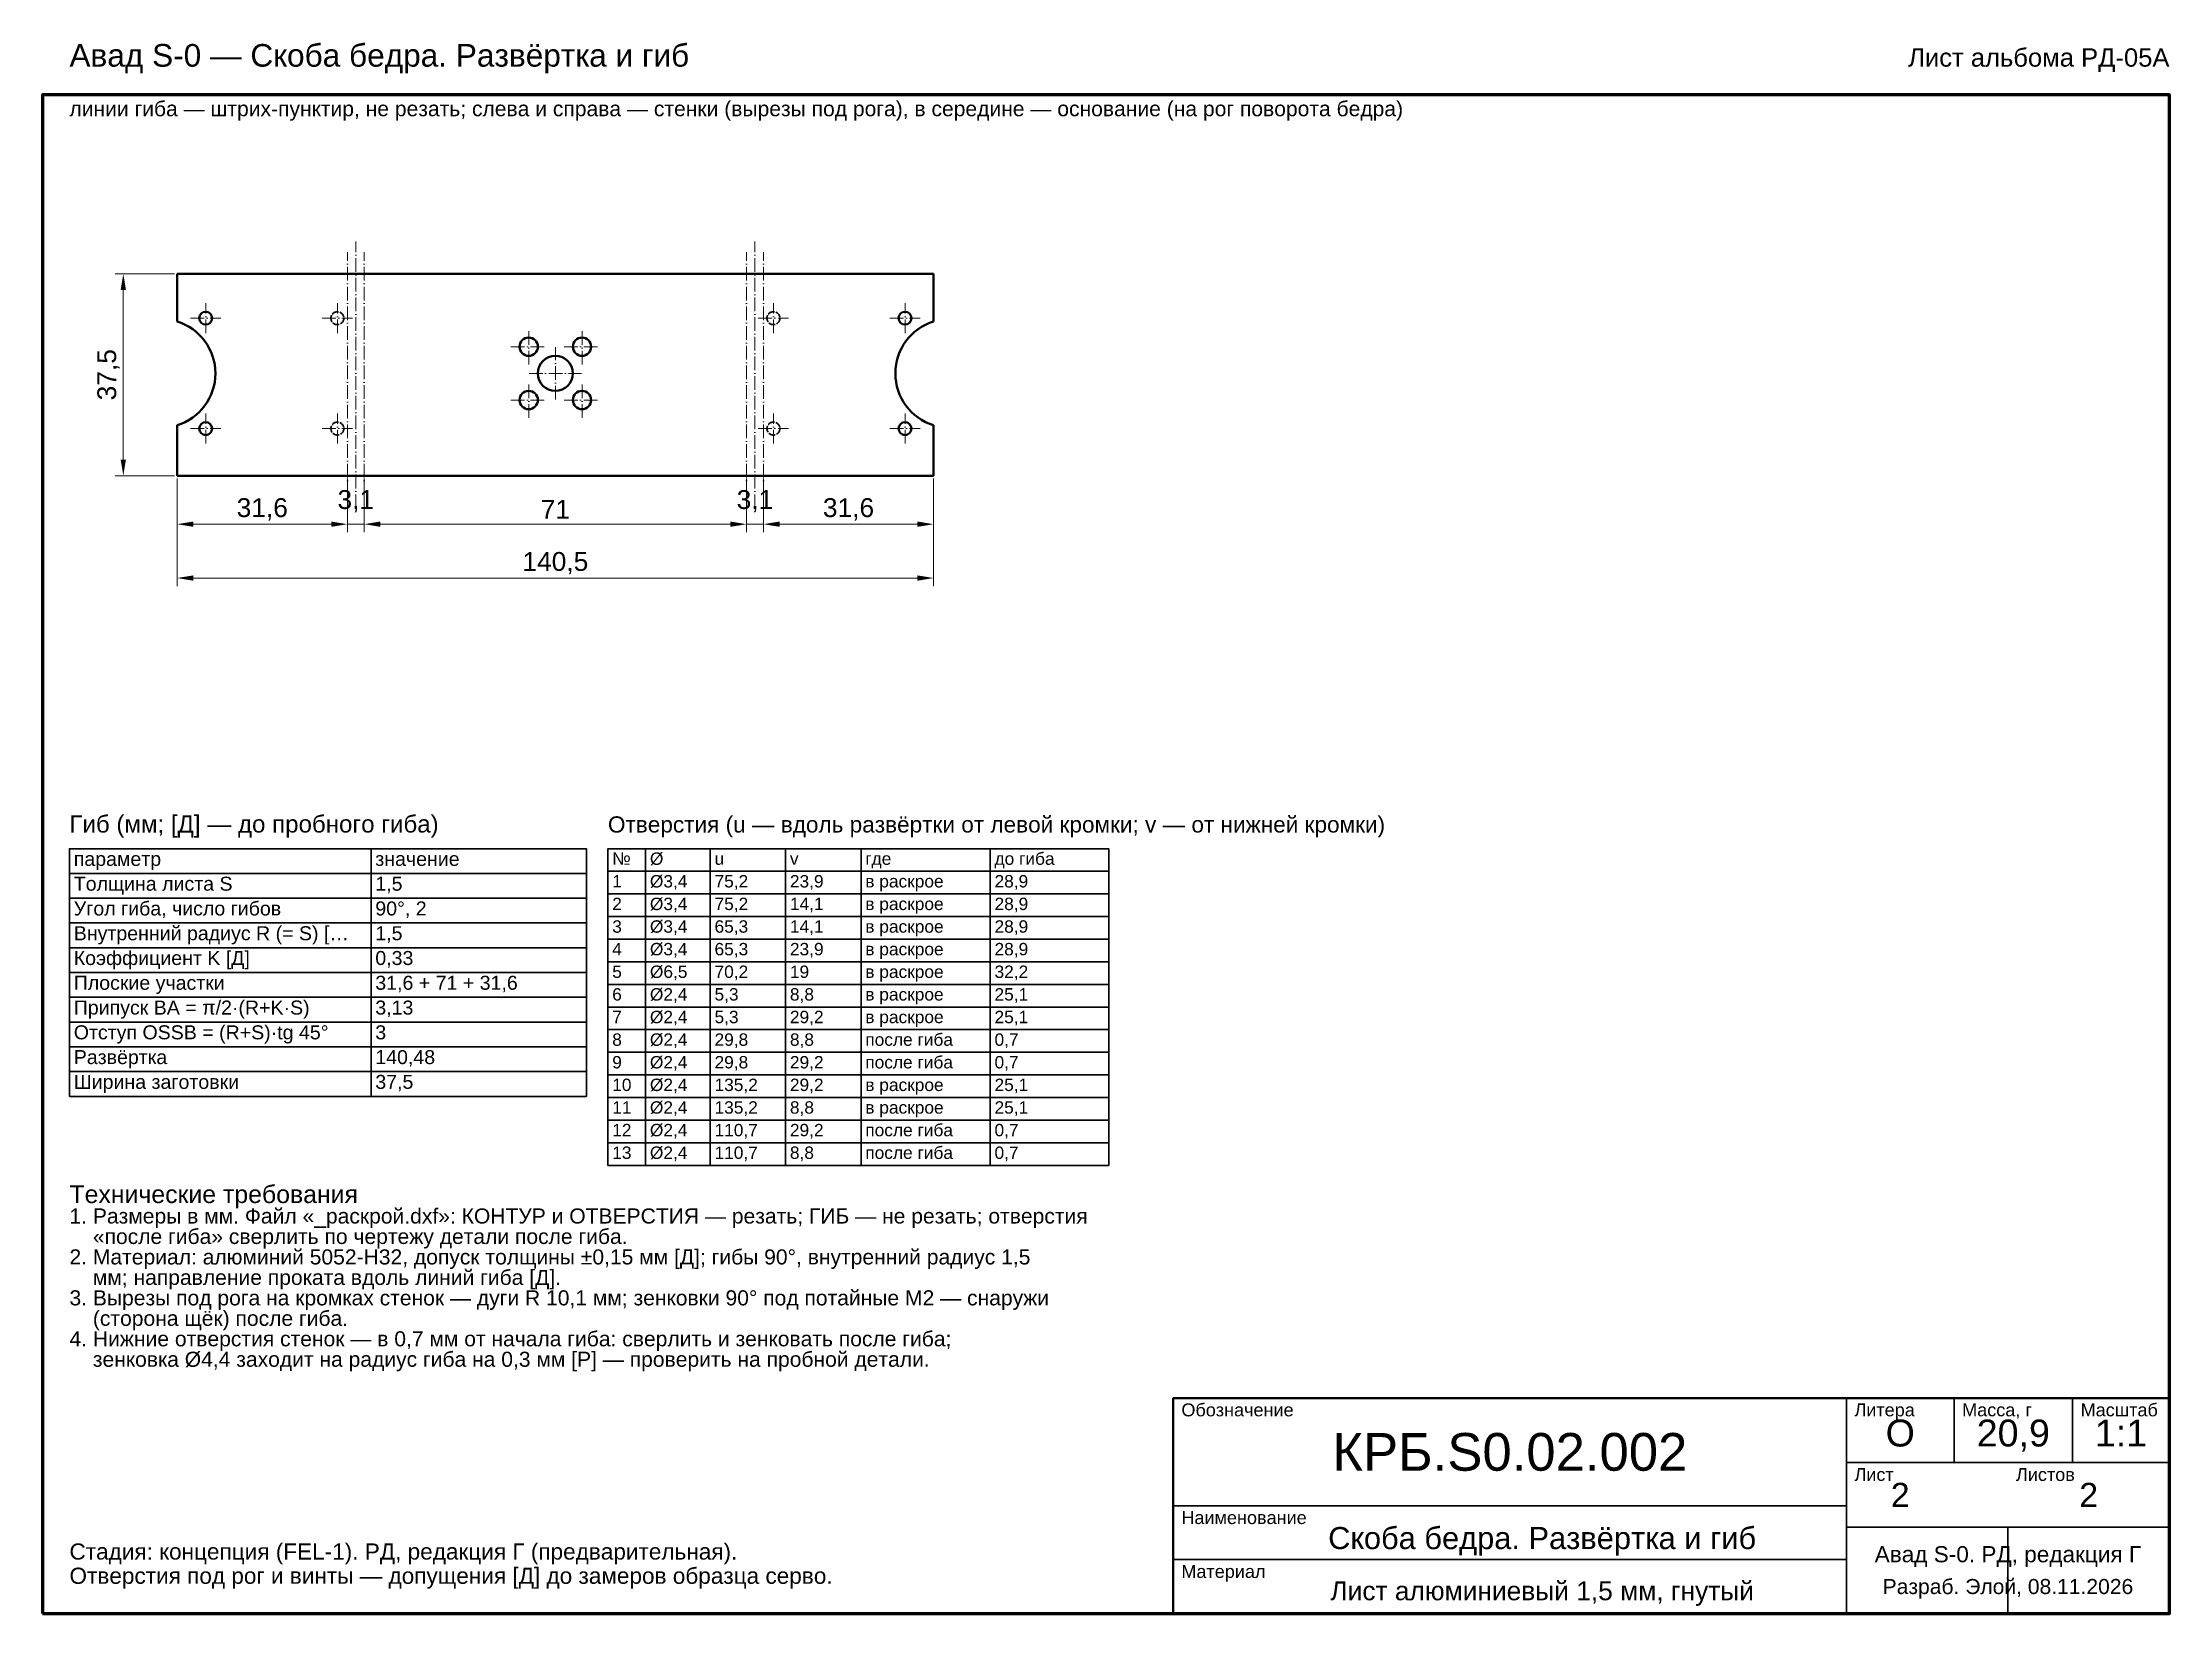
# Model space of a CAD drawing. Header units: millimetres. Extents: x 20 to 415, y 5 to 297.
import ezdxf
from ezdxf.enums import TextEntityAlignment as Align

# ---------------------------------------------------------------- set-up
doc = ezdxf.new("R2010")
doc.units = ezdxf.units.MM
doc.linetypes.add('DASHDOT', pattern=[3.556, 2.54, -0.508, 0, -0.508])
doc.linetypes.add('DASHED', pattern=[1.524, 1.27, -0.254])
for name, color, linetype, lineweight in [('ГИБ', 1, 'DASHDOT', 18), ('КОНТУР', 7, 'Continuous', 50), ('ОСИ', 1, 'DASHDOT', 18), ('ОТВЕРСТИЯ', 7, 'Continuous', 50), ('ОТВЕРСТИЯ_ПОСЛЕ_ГИБА', 6, 'DASHED', 35), ('РАЗМЕРЫ', 5, 'Continuous', 18), ('РАМКА', 7, 'Continuous', 70), ('ТАБЛИЦА', 7, 'Continuous', 35), ('ТЕКСТ', 7, 'Continuous', 25)]:
    doc.layers.add(name, color=color, linetype=linetype, lineweight=lineweight)
doc.styles.add('GOST', font='arial.ttf')
doc.dimstyles.new('GOST', dxfattribs={"dimtxt": 3.5, "dimasz": 3, "dimexe": 1.5, "dimexo": 0.5, "dimgap": 1, "dimtad": 1, "dimdec": 1, "dimtxsty": 'GOST', "dimcen": 2.5, "dimclrd": 5, "dimclre": 5, "dimclrt": 5, "dimazin": 3, "dimtfac": 1, "dimtmove": 0, "dimatfit": 3, "dimlwd": 18, "dimlwe": 18})

msp = doc.modelspace()

# ---------------------------------------------------------------- linework, layer by layer
at = {"layer": 'ГИБ'}
for p, q in [((76.61, 212.25), (76.61, 257.75)), ((79.74, 212.25), (79.74, 257.75)), ((150.74, 212.25), (150.74, 257.75)), ((153.88, 212.25), (153.88, 257.75))]:
    msp.add_line(p, q, dxfattribs=at)
at = {"layer": 'КОНТУР'}
for p, q in [((185.48, 253.75), (45, 253.75)), ((45, 244.89), (45, 253.75)), ((185.48, 244.89), (185.48, 253.75)), ((45, 216.25), (45, 225.61)), ((185.48, 216.25), (185.48, 225.61)), ((45, 216.25), (185.48, 216.25))]:
    msp.add_line(p, q, dxfattribs=at)
for centre, start, end in [((42, 235.25), -72.7207, 72.7207), ((188.48, 235.25), 107.2793, 252.7207)]:
    msp.add_arc(centre, 10.1, start, end, dxfattribs=at)
at = {"layer": 'ОСИ'}
for p, q in [((78.17, 210.25), (78.17, 259.75)), ((152.31, 210.25), (152.31, 259.75)), ((47.5, 245.5), (53.1, 245.5)), ((50.3, 242.7), (50.3, 248.3)), ((71.95, 245.5), (77.55, 245.5)), ((74.75, 242.7), (74.75, 248.3)), ((152.93, 245.5), (158.53, 245.5)), ((155.73, 242.7), (155.73, 248.3)), ((177.38, 245.5), (182.98, 245.5)), ((180.18, 242.7), (180.18, 248.3)), ((110.29, 236.9), (110.29, 243.5)), ((120.19, 236.9), (120.19, 243.5)), ((106.99, 240.2), (113.59, 240.2)), ((115.24, 230.4), (115.24, 240.1)), ((116.89, 240.2), (123.49, 240.2)), ((110.29, 227), (110.29, 233.6)), ((110.39, 235.25), (120.09, 235.25)), ((120.19, 227), (120.19, 233.6)), ((106.99, 230.3), (113.59, 230.3)), ((116.89, 230.3), (123.49, 230.3)), ((50.3, 222.2), (50.3, 227.8)), ((74.75, 222.2), (74.75, 227.8)), ((155.73, 222.2), (155.73, 227.8)), ((180.18, 222.2), (180.18, 227.8)), ((47.5, 225), (53.1, 225)), ((71.95, 225), (77.55, 225)), ((152.93, 225), (158.53, 225)), ((177.38, 225), (182.98, 225))]:
    msp.add_line(p, q, dxfattribs=at)
at = {"layer": 'ОТВЕРСТИЯ'}
for centre, radius in [((50.3, 245.5), 1.2), ((180.18, 245.5), 1.2), ((110.29, 240.2), 1.7), ((120.19, 240.2), 1.7), ((115.24, 235.25), 3.25), ((110.29, 230.3), 1.7), ((120.19, 230.3), 1.7), ((50.3, 225), 1.2), ((180.18, 225), 1.2)]:
    msp.add_circle(centre, radius, dxfattribs=at)
at = {"layer": 'ОТВЕРСТИЯ_ПОСЛЕ_ГИБА'}
for centre in [(74.75, 245.5), (155.73, 245.5), (74.75, 225), (155.73, 225)]:
    msp.add_circle(centre, 1.2, dxfattribs=at)
at = {"layer": 'РАМКА', "lineweight": 70}
msp.add_lwpolyline([(20, 5), (415, 5), (415, 287), (20, 287), (20, 5)], dxfattribs=at)
at = {"layer": 'ТАБЛИЦА'}
for p, q in [((81, 147), (81, 101)), ((132, 147), (132, 88.2)), ((144, 147), (144, 88.2)), ((158, 147), (158, 88.2)), ((172, 147), (172, 88.2)), ((196, 147), (196, 88.2)), ((25, 142.4), (121, 142.4)), ((125, 142.8), (218, 142.8)), ((125, 138.6), (218, 138.6)), ((25, 137.8), (121, 137.8)), ((125, 134.4), (218, 134.4)), ((25, 133.2), (121, 133.2)), ((25, 128.6), (121, 128.6)), ((125, 130.2), (218, 130.2)), ((25, 124), (121, 124)), ((125, 126), (218, 126)), ((25, 119.4), (121, 119.4)), ((125, 121.8), (218, 121.8)), ((25, 114.8), (121, 114.8)), ((125, 117.6), (218, 117.6)), ((125, 113.4), (218, 113.4)), ((25, 110.2), (121, 110.2)), ((125, 109.2), (218, 109.2)), ((25, 105.6), (121, 105.6)), ((125, 105), (218, 105)), ((125, 100.8), (218, 100.8)), ((125, 96.6), (218, 96.6)), ((125, 92.4), (218, 92.4)), ((355, 5), (355, 45)), ((375, 33), (375, 45)), ((397, 33), (397, 45)), ((355, 33), (415, 33)), ((230, 25), (355, 25)), ((355, 21), (415, 21)), ((385, 5), (385, 21)), ((230, 15), (355, 15))]:
    msp.add_line(p, q, dxfattribs=at)
at = {"layer": 'ТАБЛИЦА', "lineweight": 35}
for points in [[(25, 101), (121, 101), (121, 147), (25, 147), (25, 101)], [(125, 88.2), (218, 88.2), (218, 147), (125, 147), (125, 88.2)]]:
    msp.add_lwpolyline(points, dxfattribs=at)
at = {"layer": 'ТАБЛИЦА', "lineweight": 50}
msp.add_lwpolyline([(230, 5), (415, 5), (415, 45), (230, 45), (230, 5)], dxfattribs=at)

# ---------------------------------------------------------------- texts
at = {"layer": 'ТЕКСТ', "style": 'GOST'}
for s, height, p in [('Авад S-0 — Скоба бедра. Развёртка и гиб', 4.2, (25, 292.2)), ('линии гиба — штрих-пунктир, не резать; слева и справа — стенки (вырезы под рога), в середине — основание (на рог поворота бедра)', 2.8, (25, 283)), ('Гиб (мм; [Д] — до пробного гиба)', 3.2, (25, 150)), ('Отверстия (u — вдоль развёртки от левой кромки; v — от нижней кромки)', 3, (125, 150)), ('№', 2.3, (125.8, 144)), ('Ø', 2.3, (132.8, 144)), ('до гиба', 2.3, (196.8, 144)), ('параметр', 2.6, (25.8, 143.8)), ('значение', 2.6, (81.8, 143.8)), ('u', 2.3, (144.8, 144)), ('v', 2.3, (158.8, 144)), ('где', 2.3, (172.8, 144)), ('Толщина листа S', 2.6, (25.8, 139.2)), ('1,5', 2.6, (81.8, 139.2)), ('1', 2.3, (125.8, 139.8)), ('Ø3,4', 2.3, (132.8, 139.8)), ('75,2', 2.3, (144.8, 139.8)), ('23,9', 2.3, (158.8, 139.8)), ('в раскрое', 2.3, (172.8, 139.8)), ('28,9', 2.3, (196.8, 139.8)), ('Угол гиба, число гибов', 2.6, (25.8, 134.6)), ('90°, 2', 2.6, (81.8, 134.6)), ('2', 2.3, (125.8, 135.6)), ('Ø3,4', 2.3, (132.8, 135.6)), ('75,2', 2.3, (144.8, 135.6)), ('14,1', 2.3, (158.8, 135.6)), ('в раскрое', 2.3, (172.8, 135.6)), ('28,9', 2.3, (196.8, 135.6)), ('Внутренний радиус R (= S) […', 2.6, (25.8, 130)), ('1,5', 2.6, (81.8, 130)), ('3', 2.3, (125.8, 131.4)), ('Ø3,4', 2.3, (132.8, 131.4)), ('65,3', 2.3, (144.8, 131.4)), ('14,1', 2.3, (158.8, 131.4)), ('в раскрое', 2.3, (172.8, 131.4)), ('28,9', 2.3, (196.8, 131.4)), ('Коэффициент K [Д]', 2.6, (25.8, 125.4)), ('0,33', 2.6, (81.8, 125.4)), ('4', 2.3, (125.8, 127.2)), ('Ø3,4', 2.3, (132.8, 127.2)), ('65,3', 2.3, (144.8, 127.2)), ('23,9', 2.3, (158.8, 127.2)), ('в раскрое', 2.3, (172.8, 127.2)), ('28,9', 2.3, (196.8, 127.2)), ('Плоские участки', 2.6, (25.8, 120.8)), ('31,6 + 71 + 31,6', 2.6, (81.8, 120.8)), ('5', 2.3, (125.8, 123)), ('Ø6,5', 2.3, (132.8, 123)), ('70,2', 2.3, (144.8, 123)), ('19', 2.3, (158.8, 123)), ('в раскрое', 2.3, (172.8, 123)), ('32,2', 2.3, (196.8, 123)), ('Припуск BA = π/2·(R+K·S)', 2.6, (25.8, 116.2)), ('3,13', 2.6, (81.8, 116.2)), ('6', 2.3, (125.8, 118.8)), ('Ø2,4', 2.3, (132.8, 118.8)), ('5,3', 2.3, (144.8, 118.8)), ('8,8', 2.3, (158.8, 118.8)), ('в раскрое', 2.3, (172.8, 118.8)), ('25,1', 2.3, (196.8, 118.8)), ('7', 2.3, (125.8, 114.6)), ('Ø2,4', 2.3, (132.8, 114.6)), ('5,3', 2.3, (144.8, 114.6)), ('29,2', 2.3, (158.8, 114.6)), ('в раскрое', 2.3, (172.8, 114.6)), ('25,1', 2.3, (196.8, 114.6)), ('Отступ OSSB = (R+S)·tg 45°', 2.6, (25.8, 111.6)), ('3', 2.6, (81.8, 111.6)), ('8', 2.3, (125.8, 110.4)), ('Ø2,4', 2.3, (132.8, 110.4)), ('29,8', 2.3, (144.8, 110.4)), ('8,8', 2.3, (158.8, 110.4)), ('после гиба', 2.3, (172.8, 110.4)), ('0,7', 2.3, (196.8, 110.4)), ('Развёртка', 2.6, (25.8, 107)), ('140,48', 2.6, (81.8, 107)), ('9', 2.3, (125.8, 106.2)), ('Ø2,4', 2.3, (132.8, 106.2)), ('29,8', 2.3, (144.8, 106.2)), ('29,2', 2.3, (158.8, 106.2)), ('после гиба', 2.3, (172.8, 106.2)), ('0,7', 2.3, (196.8, 106.2)), ('Ширина заготовки', 2.6, (25.8, 102.4)), ('37,5', 2.6, (81.8, 102.4)), ('10', 2.3, (125.8, 102)), ('Ø2,4', 2.3, (132.8, 102)), ('135,2', 2.3, (144.8, 102)), ('29,2', 2.3, (158.8, 102)), ('в раскрое', 2.3, (172.8, 102)), ('25,1', 2.3, (196.8, 102)), ('11', 2.3, (125.8, 97.8)), ('Ø2,4', 2.3, (132.8, 97.8)), ('135,2', 2.3, (144.8, 97.8)), ('8,8', 2.3, (158.8, 97.8)), ('в раскрое', 2.3, (172.8, 97.8)), ('25,1', 2.3, (196.8, 97.8)), ('12', 2.3, (125.8, 93.6)), ('Ø2,4', 2.3, (132.8, 93.6)), ('110,7', 2.3, (144.8, 93.6)), ('29,2', 2.3, (158.8, 93.6)), ('после гиба', 2.3, (172.8, 93.6)), ('0,7', 2.3, (196.8, 93.6)), ('13', 2.3, (125.8, 89.4)), ('Ø2,4', 2.3, (132.8, 89.4)), ('110,7', 2.3, (144.8, 89.4)), ('8,8', 2.3, (158.8, 89.4)), ('после гиба', 2.3, (172.8, 89.4)), ('0,7', 2.3, (196.8, 89.4)), ('Технические требования', 3.3, (25, 81.2)), ('1. Размеры в мм. Файл «_раскрой.dxf»: КОНТУР и ОТВЕРСТИЯ — резать; ГИБ — не резать; отверстия', 2.8, (25, 77.4)), ('    «после гиба» сверлить по чертежу детали после гиба.', 2.8, (25, 73.6)), ('2. Материал: алюминий 5052-H32, допуск толщины ±0,15 мм [Д]; гибы 90°, внутренний радиус 1,5', 2.8, (25, 69.8)), ('    мм; направление проката вдоль линий гиба [Д].', 2.8, (25, 66)), ('3. Вырезы под рога на кромках стенок — дуги R 10,1 мм; зенковки 90° под потайные M2 — снаружи', 2.8, (25, 62.2)), ('    (сторона щёк) после гиба.', 2.8, (25, 58.4)), ('4. Нижние отверстия стенок — в 0,7 мм от начала гиба: сверлить и зенковать после гиба;', 2.8, (25, 54.6)), ('    зенковка Ø4,4 заходит на радиус гиба на 0,3 мм [Р] — проверить на пробной детали.', 2.8, (25, 50.8)), ('Обозначение', 2.4, (231.5, 41.6)), ('Литера', 2.4, (356.5, 41.6)), ('Масса, г', 2.4, (376.5, 41.6)), ('Масштаб', 2.4, (398.5, 41.6)), ('Лист', 2.4, (356.5, 29.6)), ('Листов', 2.4, (386.5, 29.6)), ('Наименование', 2.4, (231.5, 21.6)), ('Стадия: концепция (FEL-1). РД, редакция Г (предварительная).', 3, (25, 15)), ('Отверстия под рог и винты — допущения [Д] до замеров образца серво.', 3, (25, 10.5)), ('Материал', 2.4, (231.5, 11.6))]:
    msp.add_text(s, height=height, dxfattribs=at).set_placement(p)
msp.add_text('Лист альбома РД-05А', height=3.4, dxfattribs=at).set_placement((415, 292.2), align=Align.RIGHT)
for s, height, p in [('О', 5, (365, 38.5)), ('20,9', 5, (386, 38.5)), ('1:1', 5, (406, 38.5)), ('КРБ.S0.02.002', 7, (292.5, 35)), ('2', 4.5, (365, 27)), ('2', 4.5, (400, 27)), ('Скоба бедра. Развёртка и гиб', 4.0966, (298.5, 19)), ('Авад S-0. РД, редакция Г', 3, (385, 16)), ('Лист алюминиевый 1,5 мм, гнутый', 3.5, (298.5, 9.2)), ('Разраб. Элой, 08.11.2026', 2.8, (385, 10))]:
    msp.add_text(s, height=height, dxfattribs=at).set_placement(p, align=Align.MIDDLE_CENTER)

# ---------------------------------------------------------------- dimensions: what is measured, and where the dimension line sits
at = {"layer": 'РАЗМЕРЫ'}
msp.add_linear_dim(base=(35, 216.25), p1=(45, 216.25), p2=(45, 253.75), angle=90, dimstyle='GOST', dxfattribs=at).render()
for base, p1, p2 in [((45, 207.25), (45, 216.25), (76.61, 216.25)), ((45, 197.25), (45, 216.25), (185.48, 216.25)), ((76.61, 207.25), (76.61, 216.25), (79.74, 216.25)), ((79.74, 207.25), (79.74, 216.25), (150.74, 216.25)), ((150.74, 207.25), (150.74, 216.25), (153.88, 216.25)), ((153.88, 207.25), (153.88, 216.25), (185.48, 216.25))]:
    msp.add_linear_dim(base=base, p1=p1, p2=p2, dimstyle='GOST', dxfattribs=at).render()

doc.saveas('drawing.dxf')
